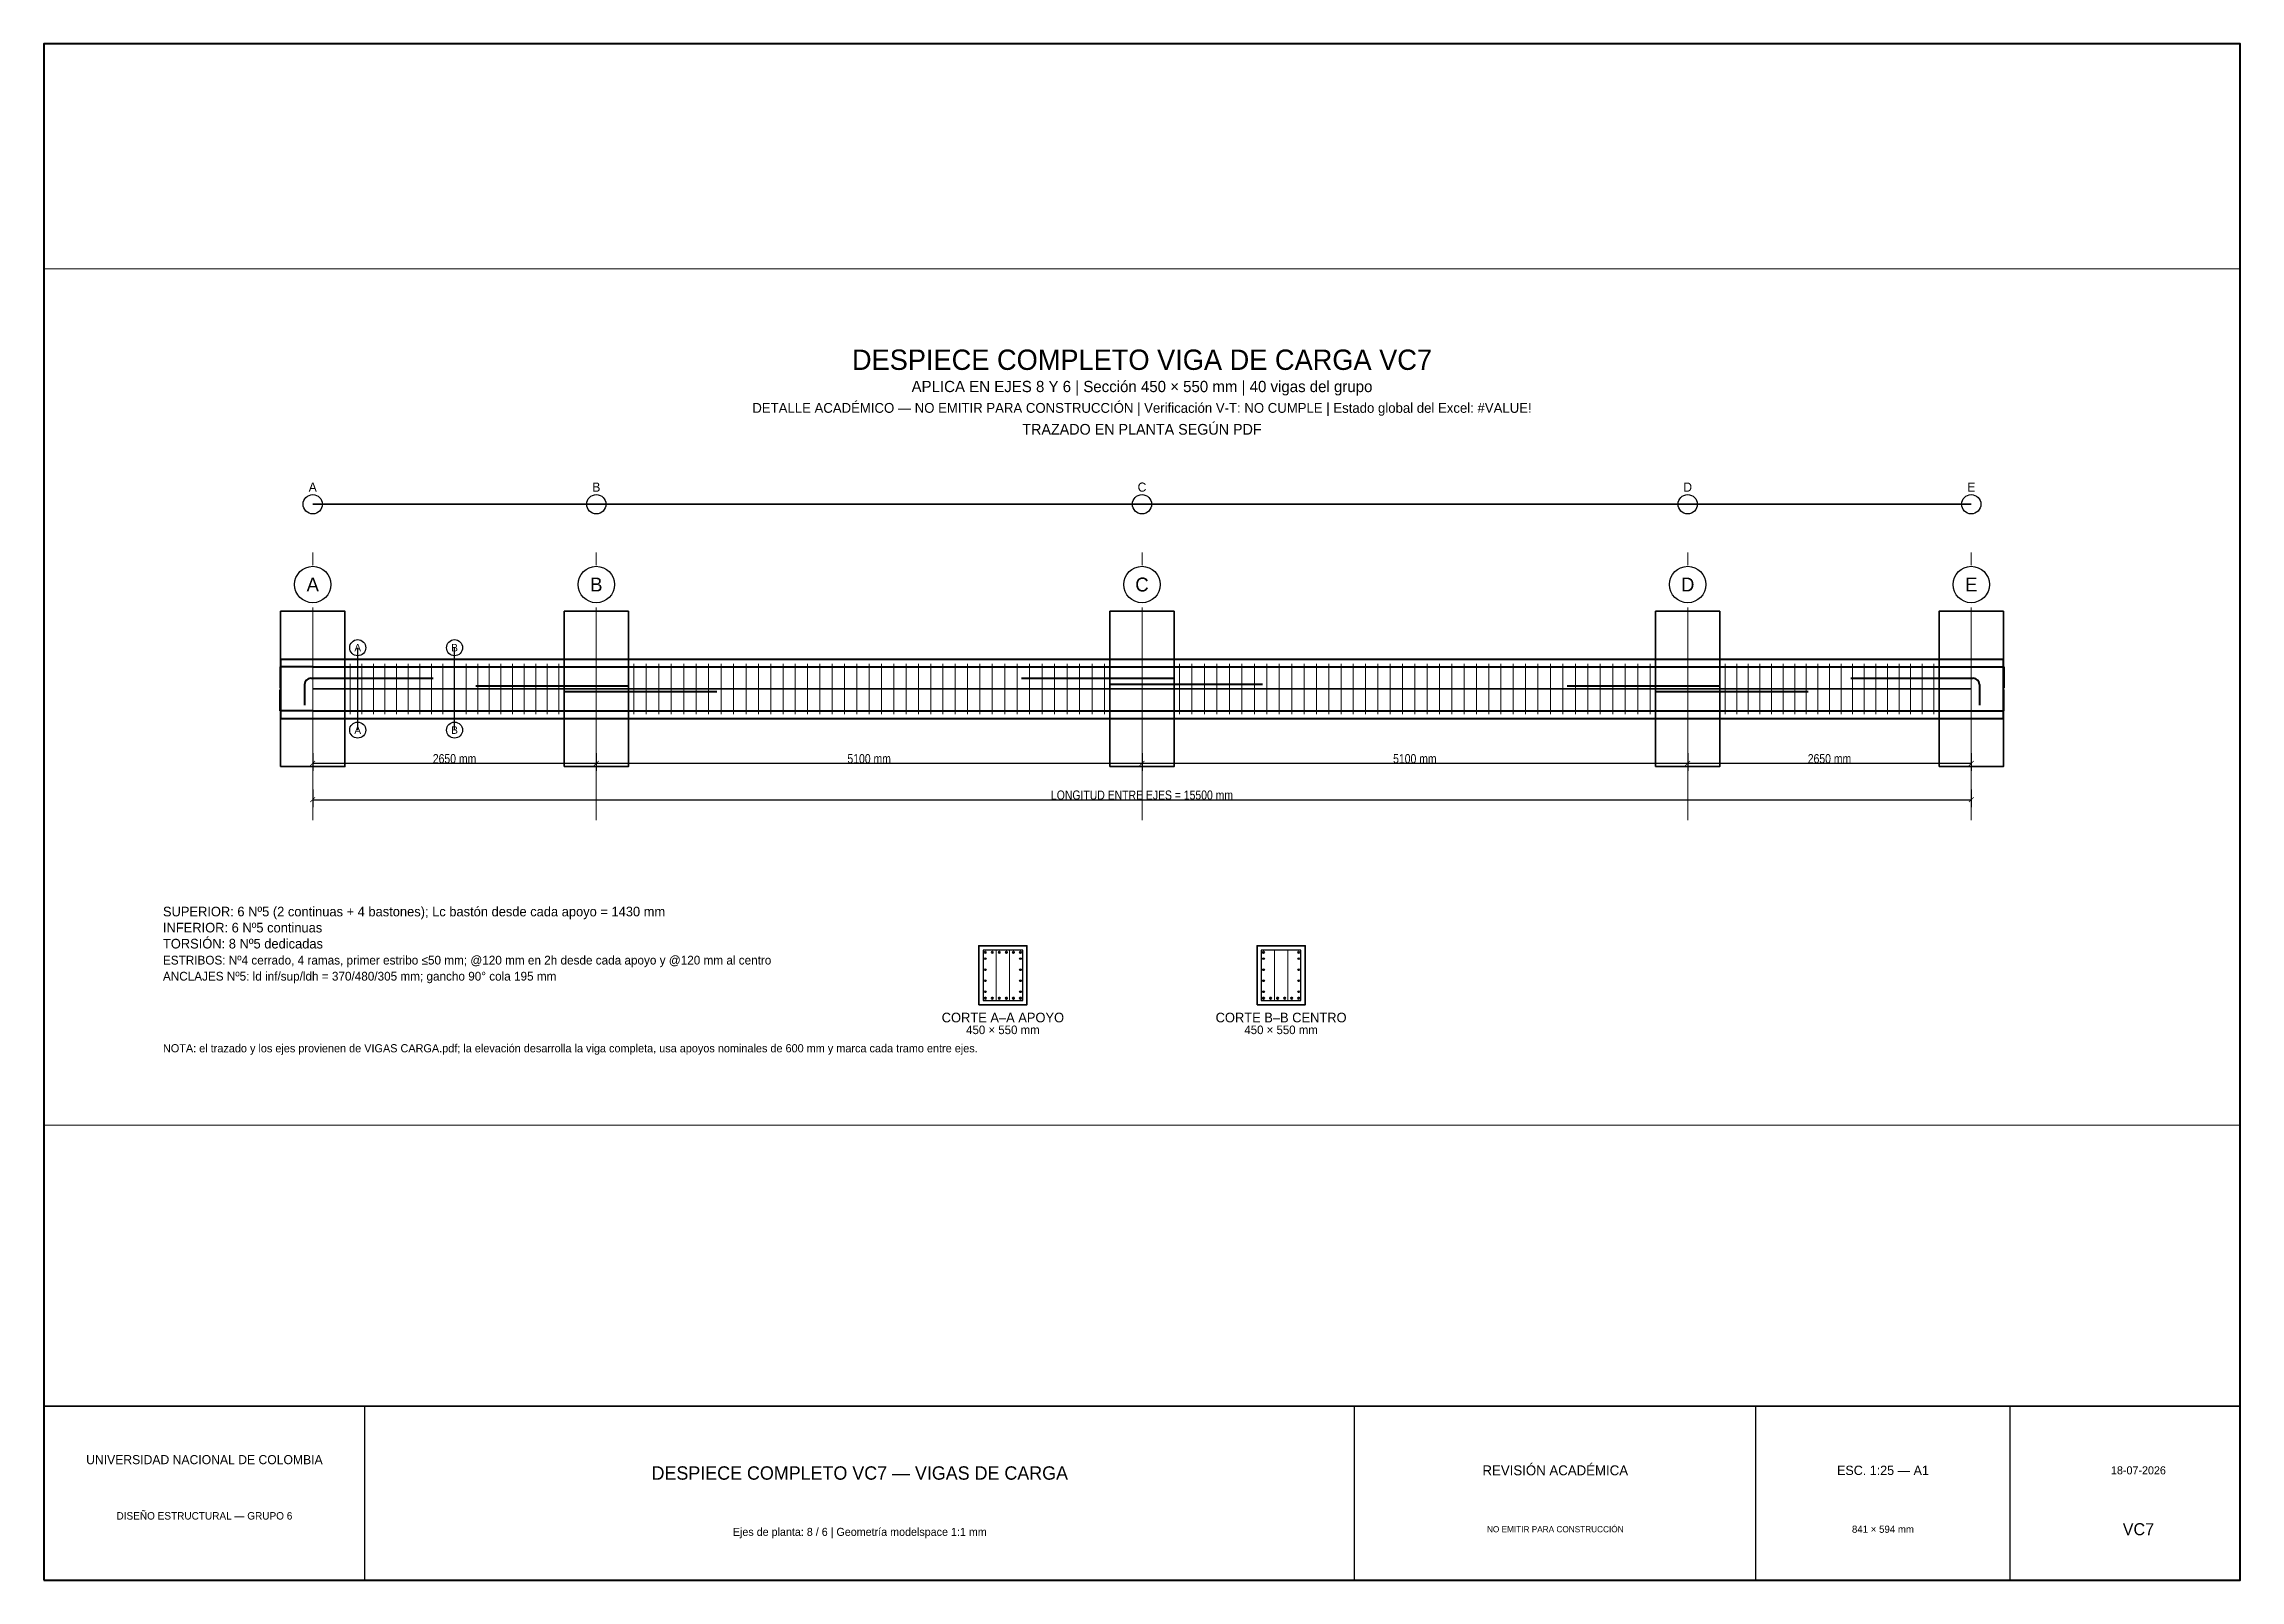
# Paper-space layout 'VC7_CARGA' of a CAD drawing. Header units: millimetres. Extents: x 10 to 831, y 10 to 584.
# The model-space entities are those that its viewports show. They can reach past a viewport. Long polylines and large blocks are cut down to what shows.
import ezdxf
from ezdxf.enums import TextEntityAlignment as Align

# ---------------------------------------------------------------- set-up
doc = ezdxf.new("R2010")
doc.units = ezdxf.units.MM
doc.linetypes.add('CENTER', pattern=[5.08, 3.175, -0.635, 0.635, -0.635])
for name, color, linetype in [('COLUMNAS', 7, 'Continuous'), ('CORTES', 7, 'Continuous'), ('COTAS', 7, 'Continuous'), ('EJES', 7, 'Continuous'), ('ESTRIBOS', 7, 'Continuous'), ('MARCO', 7, 'Continuous'), ('REF_INF', 7, 'Continuous'), ('REF_SUP_BASTON', 7, 'Continuous'), ('REF_SUP_CONT', 7, 'Continuous'), ('REF_TORSION', 7, 'Continuous'), ('TEXTO', 7, 'Continuous'), ('TRAZADO_PLANTA', 7, 'Continuous'), ('VIGA', 7, 'Continuous')]:
    doc.layers.add(name, color=color, linetype=linetype)
doc.styles.add('OpenSansCondensed-Light', font='OpenSansCondensed-Light.ttf')
doc.dimstyles.new('EZDXF', dxfattribs={"dimtxt": 0.25, "dimasz": 0.175, "dimexe": 0.375, "dimexo": 0.125, "dimgap": 0.1, "dimtad": 1, "dimlfac": 100, "dimzin": 12, "dimdsep": 46, "dimtxsty": 'OpenSansCondensed-Light', "dimblk": 'ARCHTICK', "dimcen": 2.5, "dimazin": 3, "dimtfac": 0.5, "dimtmove": 2, "dimatfit": 3})

# ---------------------------------------------------------------- blocks, each defined once
blk = doc.blocks.new('_ARCHTICK')
at = {"color": 0, "linetype": 'BYBLOCK', "const_width": 0.15}
blk.add_lwpolyline([(-0.5, -0.5), (0.5, 0.5)], dxfattribs=at)

msp = doc.modelspace()

# ---------------------------------------------------------------- linework, layer by layer
at = {"layer": 'COLUMNAS', "color": 7, "lineweight": 35}
for points in [[(1450, -46350), (2050, -46350), (2050, -44900), (1450, -44900)], [(4100, -46350), (4700, -46350), (4700, -44900), (4100, -44900)], [(9200, -46350), (9800, -46350), (9800, -44900), (9200, -44900)], [(14300, -46350), (14900, -46350), (14900, -44900), (14300, -44900)], [(16950, -46350), (17550, -46350), (17550, -44900), (16950, -44900)]]:
    msp.add_lwpolyline(points, close=True, dxfattribs=at)
at = {"layer": 'CORTES', "color": 7, "lineweight": 25}
for p, q in [((2170, -46010), (2170, -45240)), ((3075, -46010), (3075, -45240))]:
    msp.add_line(p, q, dxfattribs=at)
for centre in [(2170, -45240), (3075, -45240), (2170, -46010), (3075, -46010)]:
    msp.add_circle(centre, 75, dxfattribs=at)
at = {"layer": 'EJES', "color": 7, "linetype": 'CENTER', "lineweight": 18}
for p, q in [((1750, -46850), (1750, -44350)), ((4400, -46850), (4400, -44350)), ((9500, -46850), (9500, -44350)), ((14600, -46850), (14600, -44350)), ((17250, -46850), (17250, -44350))]:
    msp.add_line(p, q, dxfattribs=at)
at = {"layer": 'EJES', "color": 7, "lineweight": 25}
for centre in [(1750, -44650), (4400, -44650), (9500, -44650), (14600, -44650), (17250, -44650)]:
    msp.add_circle(centre, 170, dxfattribs=at)
at = {"layer": 'ESTRIBOS', "color": 7, "lineweight": 15}
for p, q in [((2100, -45860), (2100, -45390)), ((2208.33333, -45860), (2208.33333, -45390)), ((2316.66667, -45860), (2316.66667, -45390)), ((2425, -45860), (2425, -45390)), ((2533.33333, -45860), (2533.33333, -45390)), ((2641.66667, -45860), (2641.66667, -45390)), ((2750, -45860), (2750, -45390)), ((2858.33333, -45860), (2858.33333, -45390)), ((2966.66667, -45860), (2966.66667, -45390)), ((3075, -45860), (3075, -45390)), ((3183.33333, -45860), (3183.33333, -45390)), ((3291.66667, -45860), (3291.66667, -45390)), ((3400, -45860), (3400, -45390)), ((3508.33333, -45860), (3508.33333, -45390)), ((3616.66667, -45860), (3616.66667, -45390)), ((3725, -45860), (3725, -45390)), ((3833.33333, -45860), (3833.33333, -45390)), ((3941.66667, -45860), (3941.66667, -45390)), ((4050, -45860), (4050, -45390)), ((4750, -45860), (4750, -45390)), ((4866.66667, -45860), (4866.66667, -45390)), ((4983.33333, -45860), (4983.33333, -45390)), ((5100, -45860), (5100, -45390)), ((5216.66667, -45860), (5216.66667, -45390)), ((5333.33333, -45860), (5333.33333, -45390)), ((5450, -45860), (5450, -45390)), ((5566.66667, -45860), (5566.66667, -45390)), ((5683.33333, -45860), (5683.33333, -45390)), ((5800, -45860), (5800, -45390)), ((5915, -45860), (5915, -45390)), ((6030, -45860), (6030, -45390)), ((6145, -45860), (6145, -45390)), ((6260, -45860), (6260, -45390)), ((6375, -45860), (6375, -45390)), ((6490, -45860), (6490, -45390)), ((6605, -45860), (6605, -45390)), ((6720, -45860), (6720, -45390)), ((6835, -45860), (6835, -45390)), ((6950, -45860), (6950, -45390)), ((7065, -45860), (7065, -45390)), ((7180, -45860), (7180, -45390)), ((7295, -45860), (7295, -45390)), ((7410, -45860), (7410, -45390)), ((7525, -45860), (7525, -45390)), ((7640, -45860), (7640, -45390)), ((7755, -45860), (7755, -45390)), ((7870, -45860), (7870, -45390)), ((7985, -45860), (7985, -45390)), ((8100, -45860), (8100, -45390)), ((8216.66667, -45860), (8216.66667, -45390)), ((8333.33333, -45860), (8333.33333, -45390)), ((8450, -45860), (8450, -45390)), ((8566.66667, -45860), (8566.66667, -45390)), ((8683.33333, -45860), (8683.33333, -45390)), ((8800, -45860), (8800, -45390)), ((8916.66667, -45860), (8916.66667, -45390)), ((9033.33333, -45860), (9033.33333, -45390)), ((9150, -45860), (9150, -45390)), ((9850, -45860), (9850, -45390)), ((9966.66667, -45860), (9966.66667, -45390)), ((10083.33333, -45860), (10083.33333, -45390)), ((10200, -45860), (10200, -45390)), ((10316.66667, -45860), (10316.66667, -45390)), ((10433.33333, -45860), (10433.33333, -45390)), ((10550, -45860), (10550, -45390)), ((10666.66667, -45860), (10666.66667, -45390)), ((10783.33333, -45860), (10783.33333, -45390)), ((10900, -45860), (10900, -45390)), ((11015, -45860), (11015, -45390)), ((11130, -45860), (11130, -45390)), ((11245, -45860), (11245, -45390)), ((11360, -45860), (11360, -45390)), ((11475, -45860), (11475, -45390)), ((11590, -45860), (11590, -45390)), ((11705, -45860), (11705, -45390)), ((11820, -45860), (11820, -45390)), ((11935, -45860), (11935, -45390)), ((12050, -45860), (12050, -45390)), ((12165, -45860), (12165, -45390)), ((12280, -45860), (12280, -45390)), ((12395, -45860), (12395, -45390)), ((12510, -45860), (12510, -45390)), ((12625, -45860), (12625, -45390)), ((12740, -45860), (12740, -45390)), ((12855, -45860), (12855, -45390)), ((12970, -45860), (12970, -45390)), ((13085, -45860), (13085, -45390)), ((13200, -45860), (13200, -45390)), ((13316.66667, -45860), (13316.66667, -45390)), ((13433.33333, -45860), (13433.33333, -45390)), ((13550, -45860), (13550, -45390)), ((13666.66667, -45860), (13666.66667, -45390)), ((13783.33333, -45860), (13783.33333, -45390)), ((13900, -45860), (13900, -45390)), ((14016.66667, -45860), (14016.66667, -45390)), ((14133.33333, -45860), (14133.33333, -45390)), ((14250, -45860), (14250, -45390)), ((14950, -45860), (14950, -45390)), ((15058.33333, -45860), (15058.33333, -45390)), ((15166.66667, -45860), (15166.66667, -45390)), ((15275, -45860), (15275, -45390)), ((15383.33333, -45860), (15383.33333, -45390)), ((15491.66667, -45860), (15491.66667, -45390)), ((15600, -45860), (15600, -45390)), ((15708.33333, -45860), (15708.33333, -45390)), ((15816.66667, -45860), (15816.66667, -45390)), ((15925, -45860), (15925, -45390)), ((16033.33333, -45860), (16033.33333, -45390)), ((16141.66667, -45860), (16141.66667, -45390)), ((16250, -45860), (16250, -45390)), ((16358.33333, -45860), (16358.33333, -45390)), ((16466.66667, -45860), (16466.66667, -45390)), ((16575, -45860), (16575, -45390)), ((16683.33333, -45860), (16683.33333, -45390)), ((16791.66667, -45860), (16791.66667, -45390)), ((16900, -45860), (16900, -45390))]:
    msp.add_line(p, q, dxfattribs=at)
at = {"layer": 'ESTRIBOS', "color": 7, "lineweight": 20}
for p, q in [((8138.33333, -48535), (8138.33333, -48065)), ((8261.66667, -48535), (8261.66667, -48065)), ((10738.33333, -48535), (10738.33333, -48065)), ((10861.66667, -48535), (10861.66667, -48065))]:
    msp.add_line(p, q, dxfattribs=at)
at = {"layer": 'ESTRIBOS', "color": 7, "lineweight": 25}
for points in [[(8015, -48535), (8385, -48535), (8385, -48065), (8015, -48065)], [(10615, -48535), (10985, -48535), (10985, -48065), (10615, -48065)]]:
    msp.add_lwpolyline(points, close=True, dxfattribs=at)
at = {"layer": 'REF_INF', "color": 7, "lineweight": 40}
for p, q in [((1445, -45830), (1445, -45635)), ((17555, -45830), (17555, -45635)), ((1750, -45830), (1445, -45830)), ((1750, -45830), (17250, -45830)), ((17250, -45830), (17555, -45830))]:
    msp.add_line(p, q, dxfattribs=at)
at = {"layer": 'REF_INF', "color": 7, "lineweight": 35}
for centre in [(8035.65, -48514.35), (8101.39, -48514.35), (8167.13, -48514.35), (8232.87, -48514.35), (8298.61, -48514.35), (8364.35, -48514.35), (10635.65, -48514.35), (10701.39, -48514.35), (10767.13, -48514.35), (10832.87, -48514.35), (10898.61, -48514.35), (10964.35, -48514.35)]:
    msp.add_circle(centre, 7.95, dxfattribs=at)
at = {"layer": 'REF_SUP_BASTON', "color": 7, "lineweight": 40}
for p, q in [((1731.02765, -45525), (2875, -45525)), ((8375, -45525), (9805, -45525)), ((16125, -45525), (17268.97235, -45525)), ((1673.07765, -45582.95), (1673.07765, -45777.95)), ((3275, -45595), (4705, -45595)), ((4095, -45650), (5525, -45650)), ((9195, -45580), (10625, -45580)), ((13475, -45595), (14905, -45595)), ((14295, -45650), (15725, -45650)), ((17326.92235, -45582.95), (17326.92235, -45777.95))]:
    msp.add_line(p, q, dxfattribs=at)
for centre, start, end in [((1731.02765, -45582.95), 90, 180), ((17268.97235, -45582.95), 0, 90)]:
    msp.add_arc(centre, 57.95, start, end, dxfattribs=at)
at = {"layer": 'REF_SUP_CONT', "color": 7, "lineweight": 40}
for p, q in [((1750, -45420), (1445, -45420)), ((1445, -45420), (1445, -45615)), ((1750, -45420), (17250, -45420)), ((17250, -45420), (17555, -45420)), ((17555, -45420), (17555, -45615))]:
    msp.add_line(p, q, dxfattribs=at)
at = {"layer": 'REF_SUP_CONT', "color": 7, "lineweight": 35}
for centre in [(8035.65, -48085.65), (8101.39, -48085.65), (8167.13, -48085.65), (8232.87, -48085.65), (8298.61, -48085.65), (8364.35, -48085.65), (10635.65, -48085.65), (10964.35, -48085.65)]:
    msp.add_circle(centre, 7.95, dxfattribs=at)
at = {"layer": 'REF_TORSION', "color": 7, "lineweight": 35}
msp.add_line((1750, -45625), (17250, -45625), dxfattribs=at)
at = {"layer": 'REF_TORSION', "color": 7, "lineweight": 30}
for centre in [(8035.65, -48145.65), (8364.35, -48145.65), (10635.65, -48145.65), (10964.35, -48145.65), (8035.65, -48248.55), (8035.65, -48351.45), (8364.35, -48248.55), (8364.35, -48351.45), (10635.65, -48248.55), (10635.65, -48351.45), (10964.35, -48248.55), (10964.35, -48351.45), (8035.65, -48454.35), (8364.35, -48454.35), (10635.65, -48454.35), (10964.35, -48454.35)]:
    msp.add_circle(centre, 7.95, dxfattribs=at)
at = {"layer": 'TRAZADO_PLANTA', "color": 7, "lineweight": 35}
msp.add_lwpolyline([(1750, -43900), (4400, -43900), (9500, -43900), (14600, -43900), (17250, -43900)], dxfattribs=at)
at = {"layer": 'TRAZADO_PLANTA', "color": 7, "lineweight": 25}
for centre in [(1750, -43900), (4400, -43900), (9500, -43900), (14600, -43900), (17250, -43900)]:
    msp.add_circle(centre, 90, dxfattribs=at)
at = {"layer": 'VIGA', "color": 7, "lineweight": 40}
msp.add_lwpolyline([(1450, -45900), (17550, -45900), (17550, -45350), (1450, -45350)], close=True, dxfattribs=at)
at = {"layer": 'VIGA', "color": 7, "lineweight": 35}
for points in [[(7975, -48575), (8425, -48575), (8425, -48025), (7975, -48025)], [(10575, -48575), (11025, -48575), (11025, -48025), (10575, -48025)]]:
    msp.add_lwpolyline(points, close=True, dxfattribs=at)

# ---------------------------------------------------------------- texts
at = {"layer": 'CORTES', "color": 7}
for s, height, p in [('A', 70, (2170, -45240)), ('B', 70, (3075, -45240)), ('A', 70, (2170, -46010)), ('B', 70, (3075, -46010)), ('CORTE A–A APOYO', 90, (8200, -48695)), ('CORTE B–B CENTRO', 90, (10800, -48695))]:
    msp.add_text(s, height=height, dxfattribs=at).set_placement(p, align=Align.MIDDLE_CENTER)
at = {"layer": 'EJES', "color": 7}
for s, p in [('A', (1750, -44650)), ('B', (4400, -44650)), ('C', (9500, -44650)), ('D', (14600, -44650)), ('E', (17250, -44650))]:
    msp.add_text(s, height=130, dxfattribs=at).set_placement(p, align=Align.MIDDLE_CENTER)
at = {"layer": 'ESTRIBOS', "color": 7}
msp.add_text('ESTRIBOS: Nº4 cerrado, 4 ramas, primer estribo ≤50 mm; @120 mm en 2h desde cada apoyo y @120 mm al centro', height=82, dxfattribs=at).set_placement((350, -48200))
at = {"layer": 'REF_INF', "color": 7}
msp.add_text('INFERIOR: 6 Nº5 continuas', height=90, dxfattribs=at).set_placement((350, -47900))
at = {"layer": 'REF_SUP_CONT', "color": 7}
msp.add_text('SUPERIOR: 6 Nº5 (2 continuas + 4 bastones); Lc bastón desde cada apoyo = 1430 mm', height=90, dxfattribs=at).set_placement((350, -47750))
at = {"layer": 'REF_TORSION', "color": 7}
msp.add_text('TORSIÓN: 8 Nº5 dedicadas', height=90, dxfattribs=at).set_placement((350, -48050))
at = {"layer": 'TEXTO', "color": 7}
for s, height, p in [('DESPIECE COMPLETO VIGA DE CARGA VC7', 190, (9500, -42550)), ('APLICA EN EJES 8 Y 6 | Sección 450 × 550 mm | 40 vigas del grupo', 105, (9500, -42800)), ('DETALLE ACADÉMICO — NO EMITIR PARA CONSTRUCCIÓN | Verificación V-T: NO CUMPLE | Estado global del Excel: #VALUE!', 92, (9500, -43000)), ('450 × 550 mm', 80, (8200, -48810)), ('450 × 550 mm', 80, (10800, -48810))]:
    msp.add_text(s, height=height, dxfattribs=at).set_placement(p, align=Align.MIDDLE_CENTER)
for s, height, p in [('ANCLAJES Nº5: ld inf/sup/ldh = 370/480/305 mm; gancho 90° cola 195 mm', 82, (350, -48350)), ('NOTA: el trazado y los ejes provienen de VIGAS CARGA.pdf; la elevación desarrolla la viga completa, usa apoyos nominales de 600 mm y marca cada tramo entre ejes.', 76, (350, -49020))]:
    msp.add_text(s, height=height, dxfattribs=at).set_placement(p)
at = {"layer": 'TRAZADO_PLANTA', "color": 7}
for s, height, p in [('TRAZADO EN PLANTA SEGÚN PDF', 100, (9500, -43200)), ('A', 85, (1750, -43740)), ('B', 85, (4400, -43740)), ('C', 85, (9500, -43740)), ('D', 85, (14600, -43740)), ('E', 85, (17250, -43740))]:
    msp.add_text(s, height=height, dxfattribs=at).set_placement(p, align=Align.MIDDLE_CENTER)

# ---------------------------------------------------------------- dimensions: what is measured, and where the dimension line sits
at = {"layer": 'COTAS'}
for base, p1, p2, text in [((1750, -46320), (1750, -46200), (4400, -46200), '2650 mm'), ((4400, -46320), (4400, -46200), (9500, -46200), '5100 mm'), ((9500, -46320), (9500, -46200), (14600, -46200), '5100 mm'), ((14600, -46320), (14600, -46200), (17250, -46200), '2650 mm'), ((1750, -46660), (1750, -46540), (17250, -46540), 'LONGITUD ENTRE EJES = 15500 mm')]:
    msp.add_linear_dim(base=base, p1=p1, p2=p2, text=text, dimstyle='EZDXF', override={"dimtxt": 85, "dimasz": 45, "dimexe": 70, "dimexo": 25, "dimtad": 1, "dimclrd": 7, "dimclre": 7, "dimclrt": 7}, dxfattribs=at).render()

psp = doc.layouts.new('VC7_CARGA')

# ---------------------------------------------------------------- linework, layer by layer
at = {"layer": 'MARCO', "color": 7, "lineweight": 25}
for p, q in [((130, 10), (130, 75)), ((500, 10), (500, 75)), ((650, 10), (650, 75)), ((745, 10), (745, 75))]:
    psp.add_line(p, q, dxfattribs=at)
at = {"layer": 'MARCO', "color": 7, "lineweight": 40}
psp.add_lwpolyline([(10, 10), (831, 10), (831, 584), (10, 584)], close=True, dxfattribs=at)
at = {"layer": 'MARCO', "color": 7, "lineweight": 35}
psp.add_lwpolyline([(10, 10), (831, 10), (831, 75), (10, 75)], close=True, dxfattribs=at)

# ---------------------------------------------------------------- texts
at = {"layer": 'TEXTO', "color": 7}
for s, height, p in [('UNIVERSIDAD NACIONAL DE COLOMBIA', 3.4, (70, 55)), ('DESPIECE COMPLETO VC7 — VIGAS DE CARGA', 5, (315, 50)), ('REVISIÓN ACADÉMICA', 3.7, (575, 51)), ('ESC. 1:25 — A1', 3.5, (697.5, 51)), ('18-07-2026', 3, (793, 51)), ('DISEÑO ESTRUCTURAL — GRUPO 6', 2.8, (70, 34)), ('Ejes de planta: 8 / 6 | Geometría modelspace 1:1 mm', 3, (315, 28)), ('NO EMITIR PARA CONSTRUCCIÓN', 2.3, (575, 29)), ('841 × 594 mm', 2.7, (697.5, 29)), ('VC7', 4.5, (793, 29))]:
    psp.add_text(s, height=height, dxfattribs=at).set_placement(p, align=Align.MIDDLE_CENTER)

# ---------------------------------------------------------------- viewports
at = {"layer": 'VIEWPORTS'}
psp.add_viewport(center=(420.5, 340), size=(821, 320), view_center_point=(9500, -45700), view_height=8000, dxfattribs=at)

doc.saveas('drawing.dxf')
